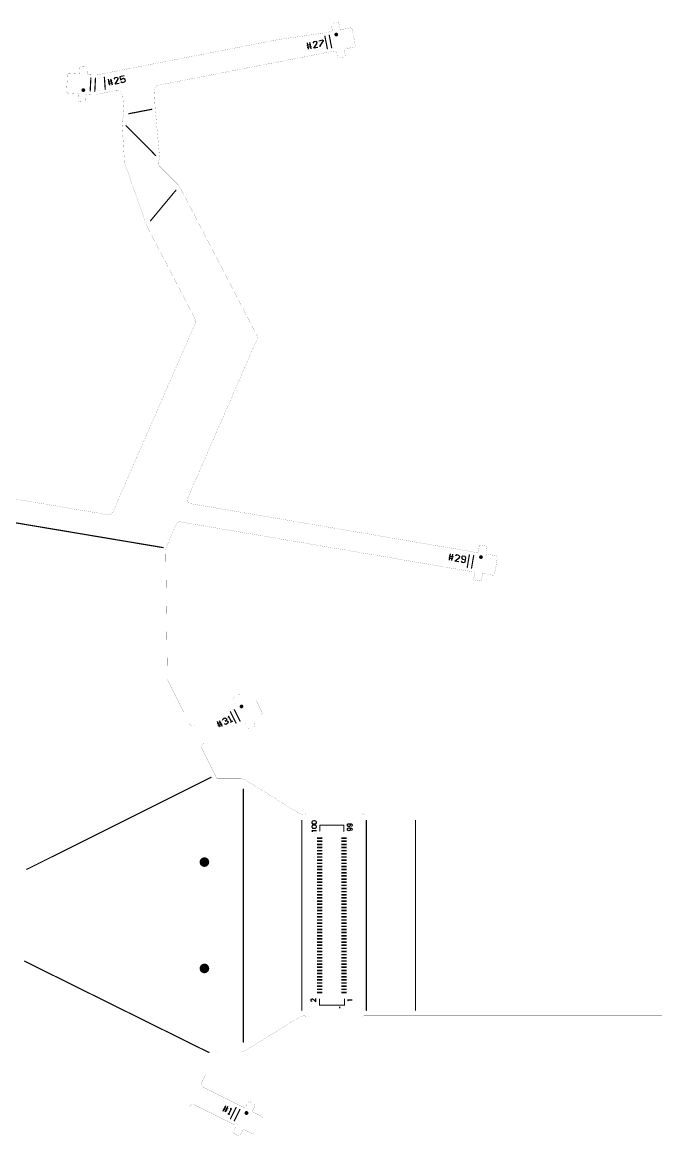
# Model space of a CAD drawing. Extents: x 325 to 617, y 85 to 372.
# Drawn here: x 390.8 to 471.2, y 230.5 to 372.1 of the extents above; entities that cross this region are included whole.
import ezdxf

# ---------------------------------------------------------------- set-up
doc = ezdxf.new("R2010")
doc.units = 0
for name, color, linetype in [('MECHANICAL1', 6, 'CONTINUOUS'), ('PADHOLELAYER', 156, 'CONTINUOUS'), ('TOPOVERLAY', 2, 'CONTINUOUS'), ('TOPPASTE', 8, 'CONTINUOUS')]:
    doc.layers.add(name, color=color, linetype=linetype)

msp = doc.modelspace()

# ---------------------------------------------------------------- linework, layer by layer
at = {"layer": 'MECHANICAL1', "const_width": 0.0127}
for points in [[(430.14, 371.15, -0.414214), (429.98, 370.92)], [(430.02, 371.74, -0.414214), (430.18, 371.97)], [(430.77, 372.09, -0.414214), (431, 371.93)], [(432.43, 371.39, -0.414214), (432.67, 371.23)], [(430.45, 368.46, -0.414214), (430.69, 368.3)], [(433.07, 369.17, -0.414214), (432.91, 368.94)], [(431.04, 367.56, -0.414214), (430.8, 367.71)], [(431.78, 367.91, -0.414214), (431.63, 367.67)], [(396.55, 365.41, -0.414214), (396.76, 365.6)], [(398.11, 366.31, -0.414214), (398.32, 366.5)], [(398.92, 366.47, -0.414214), (399.11, 366.25)], [(399.26, 365.44, -0.414214), (399.07, 365.65)], [(407.53, 363.34, -0.377635), (408.14, 364.13)], [(396.61, 363.1, -0.414214), (396.42, 363.31)], [(398.89, 362.76, -0.414214), (399.11, 362.95)], [(402.67, 363.43, -0.451763), (403.56, 362.74)], [(398.05, 362.01, -0.414214), (397.86, 362.22)], [(398.86, 362.16, -0.414214), (398.65, 361.97)], [(403.8, 354.23, -0.068302), (403.78, 354.37)], [(408.19, 353.87, -0.383566), (408.15, 354.54)], [(412.77, 334.38, -0.226343), (412.79, 333.95)], [(420.6, 332.32, -0.226343), (420.61, 331.89)], [(412.17, 310.99, -0.487173), (411.8, 311.68)], [(402.27, 309.85, -0.344834), (401.73, 309.56)], [(410.35, 308.38, -0.344834), (410.9, 308.67)], [(448.7, 304.96, -0.414214), (448.47, 304.79)], [(448.8, 305.55, -0.414214), (449.03, 305.71)], [(449.62, 305.61, -0.414214), (449.79, 305.38)], [(450.93, 304.37, -0.414214), (451.1, 304.14)], [(448.05, 302.33, -0.414214), (448.21, 302.1)], [(450.74, 302.07, -0.414214), (450.51, 301.91)], [(448.27, 301.28, -0.414214), (448.11, 301.51)], [(449.1, 301.34, -0.414214), (448.87, 301.18)], [(409.28, 288.53, -0.113065), (409.22, 288.75)], [(417.61, 286.16, -0.414214), (417.7, 286.43)], [(418.23, 286.7, -0.414214), (418.5, 286.61)], [(420.02, 286.47, -0.414214), (420.29, 286.38)], [(417.87, 285.62, -0.414214), (417.78, 285.35)], [(421.23, 284.51, -0.414214), (421.14, 284.24)], [(412.7, 282.81, -0.414214), (412.02, 283.03)], [(418.9, 283.12, -0.414214), (419.17, 283.03)], [(419.71, 282.4, -0.414214), (419.44, 282.49)], [(420.33, 282.94, -0.414214), (420.24, 282.67)], [(413.59, 279.9, -0.414214), (413.81, 280.57)], [(415.62, 276.09, -0.284079), (415.44, 276.2)], [(426.81, 271.73, -0.414214), (426.57, 271.49)], [(434.2, 271.49, -0.414214), (433.96, 271.73)], [(426.57, 245.97, -0.414214), (426.81, 245.73)], [(433.96, 245.73, -0.414214), (434.2, 245.97)], [(415.44, 241.26, -0.284079), (415.62, 241.37)], [(413.81, 236.88, -0.414214), (413.59, 237.55)], [(419.44, 234.96, -0.414214), (419.71, 235.05)], [(412.02, 234.42, -0.414214), (412.7, 234.65)], [(419.17, 234.43, -0.414214), (418.9, 234.34)], [(420.24, 234.78, -0.414214), (420.33, 234.52)], [(421.14, 233.22, -0.414214), (421.23, 232.95)], [(417.7, 231.03, -0.414214), (417.61, 231.3)], [(417.78, 232.1, -0.414214), (417.87, 231.83)], [(418.5, 230.85, -0.414214), (418.23, 230.76)], [(420.29, 231.07, -0.414214), (420.02, 230.98)]]:
    msp.add_lwpolyline(points, format="xyb", dxfattribs=at)
for points in [[(430.02, 371.74), (430.14, 371.15)], [(430.18, 371.97), (430.77, 372.09)], [(431, 371.93), (431.16, 371.14)], [(431.16, 371.14), (432.43, 371.39)], [(432.67, 371.23), (433.07, 369.17)], [(401.29, 365.62), (423.18, 369.88)], [(423.18, 369.88), (429.02, 370.73)], [(429.02, 370.73), (429.25, 370.77)], [(429.25, 370.77), (429.98, 370.92)], [(408.14, 364.13), (430.45, 368.46)], [(430.69, 368.3), (430.8, 367.71)], [(431.63, 368.69), (432.91, 368.94)], [(431.63, 368.69), (431.78, 367.91)], [(431.04, 367.56), (431.63, 367.67)], [(396.42, 363.31), (396.55, 365.41)], [(396.76, 365.6), (398.06, 365.52)], [(398.06, 365.52), (398.11, 366.31)], [(398.32, 366.5), (398.92, 366.47)], [(399.07, 365.65), (399.11, 366.25)], [(399.26, 365.44), (399.99, 365.4)], [(399.99, 365.4), (400.23, 365.41)], [(400.23, 365.41), (401.07, 365.58)], [(401.07, 365.58), (401.29, 365.62)], [(396.61, 363.1), (397.91, 363.02)], [(397.86, 362.22), (397.91, 363.02)], [(398.86, 362.16), (398.89, 362.76)], [(399.11, 362.95), (399.84, 362.9)], [(399.84, 362.9), (400.08, 362.91)], [(400.08, 362.91), (401.23, 363.15)], [(401.23, 363.15), (401.45, 363.19)], [(401.45, 363.19), (402.67, 363.43)], [(403.56, 362.74), (403.71, 360.58)], [(407.53, 363.34), (407.66, 361.35)], [(398.05, 362.01), (398.65, 361.97)], [(407.66, 361.35), (407.69, 360.93)], [(403.49, 359.65), (403.64, 360.15)], [(403.64, 360.15), (403.71, 360.58)], [(407.69, 360.93), (408.24, 354.88)], [(403.46, 359.26), (403.49, 359.65)], [(403.46, 359.26), (403.78, 354.37)], [(403.8, 354.23), (406.53, 346.46)], [(408.15, 354.54), (408.24, 354.88)], [(408.19, 353.87), (410.63, 351.42)], [(410.63, 351.42), (410.83, 351.13)], [(410.83, 351.13), (420.6, 332.32)], [(406.53, 346.46), (406.68, 346.11)], [(406.68, 346.11), (412.77, 334.38)], [(402.27, 309.85), (412.79, 333.95)], [(411.8, 311.68), (420.61, 331.89)], [(387.39, 312.01), (401.73, 309.56)], [(412.17, 310.99), (448.47, 304.79)], [(409.07, 305.44), (410.35, 308.38)], [(410.9, 308.67), (448.05, 302.33)], [(409.01, 305.11), (409.07, 305.44)], [(409.01, 305.11), (409.22, 288.75)], [(448.7, 304.96), (448.8, 305.55)], [(449.03, 305.71), (449.62, 305.61)], [(449.65, 304.59), (449.79, 305.38)], [(449.65, 304.59), (450.93, 304.37)], [(450.74, 302.07), (451.1, 304.14)], [(448.11, 301.51), (448.21, 302.1)], [(449.1, 301.34), (449.23, 302.13)], [(449.23, 302.13), (450.51, 301.91)], [(448.27, 301.28), (448.87, 301.18)], [(409.28, 288.53), (412.02, 283.03)], [(417.61, 286.16), (417.87, 285.62)], [(417.7, 286.43), (418.23, 286.7)], [(418.5, 286.61), (418.86, 285.89)], [(418.86, 285.89), (420.02, 286.47)], [(420.29, 286.38), (421.23, 284.51)], [(412.7, 282.81), (417.78, 285.35)], [(419.98, 283.66), (421.14, 284.24)], [(419.98, 283.66), (420.33, 282.94)], [(413.81, 280.57), (418.9, 283.12)], [(419.17, 283.03), (419.44, 282.49)], [(419.71, 282.4), (420.24, 282.67)], [(413.59, 279.9), (415.44, 276.2)], [(426.81, 271.73), (426.81, 278.49)], [(426.81, 278.49), (433.96, 278.49)], [(433.96, 271.73), (433.96, 278.49)], [(415.62, 276.09), (417.75, 276.09)], [(417.75, 276.09), (418.58, 276.09)], [(418.58, 276.09), (419.08, 275.93)], [(419.08, 275.93), (426.03, 271.62)], [(426.03, 271.62), (426.53, 271.49)], [(426.53, 271.49), (426.57, 271.49)], [(434.2, 271.49), (498.41, 271.49)], [(419.08, 241.53), (426.03, 245.83)], [(426.03, 245.83), (426.53, 245.97)], [(426.53, 245.97), (426.57, 245.97)], [(426.81, 238.99), (426.81, 245.73)], [(433.96, 238.99), (433.96, 245.73)], [(434.2, 245.97), (498.41, 245.97)], [(413.59, 237.55), (415.44, 241.26)], [(415.62, 241.37), (417.75, 241.37)], [(417.75, 241.37), (418.58, 241.37)], [(418.58, 241.37), (419.08, 241.53)], [(426.81, 238.99), (433.96, 238.99)], [(413.81, 236.88), (418.9, 234.34)], [(409.28, 228.93), (412.02, 234.42)], [(412.7, 234.65), (417.78, 232.1)], [(419.17, 234.43), (419.44, 234.96)], [(419.71, 235.05), (420.24, 234.78)], [(419.98, 233.8), (420.33, 234.52)], [(419.98, 233.8), (421.14, 233.22)], [(420.29, 231.07), (421.23, 232.95)], [(417.61, 231.3), (417.87, 231.83)], [(417.7, 231.03), (418.23, 230.76)], [(418.5, 230.85), (418.86, 231.56)], [(418.86, 231.56), (420.02, 230.98)]]:
    msp.add_lwpolyline(points, dxfattribs=at)
at = {"layer": 'MECHANICAL1'}
for points, const_width in [([(430.02, 371.74, 1), (430.02, 371.74, 1)], 0.00635), ([(430.02, 371.74, 1), (430.02, 371.74, 1)], 0.00635), ([(430.13, 371.15, 1), (430.14, 371.15, 1)], 0.00635), ([(430.13, 371.15, 1), (430.14, 371.15, 1)], 0.00635), ([(430.18, 371.97, 1), (430.18, 371.97, 1)], 0.00635), ([(430.18, 371.97, 1), (430.18, 371.97, 1)], 0.00635), ([(430.77, 372.09, 1), (430.77, 372.09, 1)], 0.00635), ([(430.77, 372.09, 1), (430.77, 372.09, 1)], 0.00635), ([(431, 371.93, 1), (431.01, 371.93, 1)], 0.00635), ([(431, 371.93, 1), (431.01, 371.93, 1)], 0.00635), ([(431.15, 371.14, 1), (431.16, 371.14, 1)], 0.00635), ([(431.15, 371.14, 1), (431.16, 371.14, 1)], 0.00635), ([(432.43, 371.39, 1), (432.43, 371.39, 1)], 0.00635), ([(432.43, 371.39, 1), (432.43, 371.39, 1)], 0.00635), ([(432.66, 371.23, 1), (432.67, 371.23, 1)], 0.00635), ([(432.66, 371.23, 1), (432.67, 371.23, 1)], 0.00635), ([(423.18, 369.88, 1), (423.18, 369.88, 1)], 0.00635), ([(423.18, 369.88, 1), (423.18, 369.88, 1)], 0.00635), ([(429.01, 370.73, 1), (429.02, 370.73, 1)], 0.00635), ([(429.01, 370.73, 1), (429.02, 370.73, 1)], 0.00635), ([(429.25, 370.77, 1), (429.26, 370.77, 1)], 0.00635), ([(429.25, 370.77, 1), (429.26, 370.77, 1)], 0.00635), ([(429.97, 370.92, 1), (429.98, 370.92, 1)], 0.00635), ([(429.97, 370.92, 1), (429.98, 370.92, 1)], 0.00635), ([(430.45, 368.46, 1), (430.46, 368.46, 1)], 0.00635), ([(430.45, 368.46, 1), (430.46, 368.46, 1)], 0.00635), ([(430.69, 368.3, 1), (430.69, 368.3, 1)], 0.00635), ([(430.69, 368.3, 1), (430.69, 368.3, 1)], 0.00635), ([(431.63, 368.69, 1), (431.64, 368.69, 1)], 0.00635), ([(431.63, 368.69, 1), (431.64, 368.69, 1)], 0.00635), ([(432.91, 368.94, 1), (432.91, 368.94, 1)], 0.00635), ([(432.91, 368.94, 1), (432.91, 368.94, 1)], 0.00635), ([(433.06, 369.17, 1), (433.07, 369.17, 1)], 0.00635), ([(433.06, 369.17, 1), (433.07, 369.17, 1)], 0.00635), ([(430.8, 367.71, 1), (430.81, 367.71, 1)], 0.00635), ([(430.8, 367.71, 1), (430.81, 367.71, 1)], 0.00635), ([(431.03, 367.56, 1), (431.04, 367.56, 1)], 0.00635), ([(431.03, 367.56, 1), (431.04, 367.56, 1)], 0.00635), ([(431.62, 367.67, 1), (431.63, 367.67, 1)], 0.00635), ([(431.62, 367.67, 1), (431.63, 367.67, 1)], 0.00635), ([(431.78, 367.91, 1), (431.79, 367.91, 1)], 0.00635), ([(431.78, 367.91, 1), (431.79, 367.91, 1)], 0.00635), ([(396.55, 365.41, 1), (396.55, 365.41, 1)], 0.00635), ([(396.55, 365.41, 1), (396.55, 365.41, 1)], 0.00635), ([(396.76, 365.6, 1), (396.77, 365.6, 1)], 0.00635), ([(396.76, 365.6, 1), (396.77, 365.6, 1)], 0.00635), ([(398.06, 365.52, 1), (398.06, 365.52, 1)], 0.00635), ([(398.06, 365.52, 1), (398.06, 365.52, 1)], 0.00635), ([(398.11, 366.31, 1), (398.11, 366.31, 1)], 0.00635), ([(398.11, 366.31, 1), (398.11, 366.31, 1)], 0.00635), ([(398.32, 366.5, 1), (398.32, 366.5, 1)], 0.00635), ([(398.32, 366.5, 1), (398.32, 366.5, 1)], 0.00635), ([(398.92, 366.47, 1), (398.92, 366.47, 1)], 0.00635), ([(398.92, 366.47, 1), (398.92, 366.47, 1)], 0.00635), ([(399.07, 365.65, 1), (399.07, 365.65, 1)], 0.00635), ([(399.07, 365.65, 1), (399.07, 365.65, 1)], 0.00635), ([(399.1, 366.25, 1), (399.11, 366.25, 1)], 0.00635), ([(399.1, 366.25, 1), (399.11, 366.25, 1)], 0.00635), ([(399.25, 365.44, 1), (399.26, 365.44, 1)], 0.00635), ([(399.25, 365.44, 1), (399.26, 365.44, 1)], 0.00635), ([(399.99, 365.4, 1), (400, 365.4, 1)], 0.00635), ([(399.99, 365.4, 1), (400, 365.4, 1)], 0.00635), ([(400.23, 365.41, 1), (400.24, 365.41, 1)], 0.00635), ([(400.23, 365.41, 1), (400.24, 365.41, 1)], 0.00635), ([(401.07, 365.58, 1), (401.08, 365.58, 1)], 0.00635), ([(401.07, 365.58, 1), (401.08, 365.58, 1)], 0.00635), ([(401.28, 365.62, 1), (401.29, 365.62, 1)], 0.00635), ([(401.28, 365.62, 1), (401.29, 365.62, 1)], 0.00635), ([(408.14, 364.13, 1), (408.14, 364.13, 1)], 0.00635), ([(408.14, 364.13, 1), (408.14, 364.13, 1)], 0.00635), ([(396.42, 363.31, 1), (396.43, 363.31, 1)], 0.00635), ([(396.42, 363.31, 1), (396.43, 363.31, 1)], 0.00635), ([(396.61, 363.1, 1), (396.61, 363.1, 1)], 0.00635), ([(396.61, 363.1, 1), (396.61, 363.1, 1)], 0.00635), ([(397.9, 363.02, 1), (397.91, 363.02, 1)], 0.00635), ([(397.9, 363.02, 1), (397.91, 363.02, 1)], 0.00635), ([(398.89, 362.76, 1), (398.9, 362.76, 1)], 0.00635), ([(398.89, 362.76, 1), (398.9, 362.76, 1)], 0.00635), ([(399.1, 362.95, 1), (399.11, 362.95, 1)], 0.00635), ([(399.1, 362.95, 1), (399.11, 362.95, 1)], 0.00635), ([(399.84, 362.9, 1), (399.85, 362.9, 1)], 0.00635), ([(399.84, 362.9, 1), (399.85, 362.9, 1)], 0.00635), ([(400.08, 362.91, 1), (400.09, 362.91, 1)], 0.00635), ([(400.08, 362.91, 1), (400.09, 362.91, 1)], 0.00635), ([(401.23, 363.15, 1), (401.24, 363.15, 1)], 0.00635), ([(401.23, 363.15, 1), (401.24, 363.15, 1)], 0.00635), ([(401.44, 363.19, 1), (401.45, 363.19, 1)], 0.00635), ([(401.44, 363.19, 1), (401.45, 363.19, 1)], 0.00635), ([(402.67, 363.43, 1), (402.68, 363.43, 1)], 0.00635), ([(402.67, 363.43, 1), (402.68, 363.43, 1)], 0.00635), ([(403.56, 362.74, 1), (403.57, 362.74, 1)], 0.00635), ([(403.56, 362.74, 1), (403.57, 362.74, 1)], 0.00635), ([(407.53, 363.34, 1), (407.54, 363.34, 1)], 0.00635), ([(407.53, 363.34, 1), (407.54, 363.34, 1)], 0.00635), ([(397.86, 362.22, 1), (397.86, 362.22, 1)], 0.00635), ([(397.86, 362.22, 1), (397.86, 362.22, 1)], 0.00635), ([(398.04, 362.01, 1), (398.05, 362.01, 1)], 0.00635), ([(398.04, 362.01, 1), (398.05, 362.01, 1)], 0.00635), ([(398.64, 361.97, 1), (398.65, 361.97, 1)], 0.00635), ([(398.64, 361.97, 1), (398.65, 361.97, 1)], 0.00635), ([(398.85, 362.16, 1), (398.86, 362.16, 1)], 0.00635), ([(398.85, 362.16, 1), (398.86, 362.16, 1)], 0.00635), ([(407.66, 361.35, 1), (407.67, 361.35, 1)], 0.00635), ([(407.66, 361.35, 1), (407.67, 361.35, 1)], 0.00635), ([(403.64, 360.15, 1), (403.65, 360.15, 1)], 0.00635), ([(403.64, 360.15, 1), (403.65, 360.15, 1)], 0.00635), ([(403.7, 360.58, 1), (403.71, 360.58, 1)], 0.00635), ([(403.7, 360.58, 1), (403.71, 360.58, 1)], 0.00635), ([(407.69, 360.93, 1), (407.7, 360.93, 1)], 0.00635), ([(407.69, 360.93, 1), (407.7, 360.93, 1)], 0.00635), ([(403.46, 359.26, 1), (403.46, 359.26, 1)], 0.00635), ([(403.46, 359.26, 1), (403.46, 359.26, 1)], 0.00635), ([(403.49, 359.65, 1), (403.49, 359.65, 1)], 0.00635), ([(403.49, 359.65, 1), (403.49, 359.65, 1)], 0.00635), ([(403.77, 354.37, 1), (403.78, 354.37, 1)], 0.00635), ([(403.77, 354.37, 1), (403.78, 354.37, 1)], 0.00635), ([(403.8, 354.23, 1), (403.81, 354.23, 1)], 0.00635), ([(403.8, 354.23, 1), (403.81, 354.23, 1)], 0.00635), ([(408.15, 354.54, 1), (408.16, 354.54, 1)], 0.00635), ([(408.15, 354.54, 1), (408.16, 354.54, 1)], 0.00635), ([(408.23, 354.88, 1), (408.24, 354.88, 1)], 0.00635), ([(408.23, 354.88, 1), (408.24, 354.88, 1)], 0.00635), ([(408.19, 353.87, 1), (408.19, 353.87, 1)], 0.00635), ([(408.19, 353.87, 1), (408.19, 353.87, 1)], 0.00635), ([(410.63, 351.42, 1), (410.63, 351.42, 1)], 0.00635), ([(410.63, 351.42, 1), (410.63, 351.42, 1)], 0.00635), ([(410.83, 351.13, 1), (410.84, 351.13, 1)], 0.00635), ([(410.83, 351.13, 1), (410.84, 351.13, 1)], 0.00635), ([(406.53, 346.46, 1), (406.53, 346.46, 1)], 0.00635), ([(406.53, 346.46, 1), (406.53, 346.46, 1)], 0.00635), ([(406.68, 346.11, 1), (406.68, 346.11, 1)], 0.00635), ([(406.68, 346.11, 1), (406.68, 346.11, 1)], 0.00635), ([(412.77, 334.38, 1), (412.77, 334.38, 1)], 0.00635), ([(412.77, 334.38, 1), (412.77, 334.38, 1)], 0.00635), ([(412.78, 333.95, 1), (412.79, 333.95, 1)], 0.00635), ([(412.78, 333.95, 1), (412.79, 333.95, 1)], 0.00635), ([(420.6, 332.32, 1), (420.6, 332.32, 1)], 0.00635), ([(420.6, 332.32, 1), (420.6, 332.32, 1)], 0.00635), ([(420.61, 331.89, 1), (420.62, 331.89, 1)], 0.00635), ([(420.61, 331.89, 1), (420.62, 331.89, 1)], 0.00635), ([(411.79, 311.68, 1), (411.8, 311.68, 1)], 0.00635), ([(411.79, 311.68, 1), (411.8, 311.68, 1)], 0.00635), ([(412.17, 310.99, 1), (412.17, 310.99, 1)], 0.00635), ([(412.17, 310.99, 1), (412.17, 310.99, 1)], 0.00635), ([(401.73, 309.56, 1), (401.73, 309.56, 1)], 0.00635), ([(401.73, 309.56, 1), (401.73, 309.56, 1)], 0.00635), ([(402.27, 309.85, 1), (402.27, 309.85, 1)], 0.00635), ([(402.27, 309.85, 1), (402.27, 309.85, 1)], 0.00635), ([(410.35, 308.38, 1), (410.36, 308.38, 1)], 0.00635), ([(410.35, 308.38, 1), (410.36, 308.38, 1)], 0.00635), ([(410.89, 308.67, 1), (410.9, 308.67, 1)], 0.00635), ([(410.89, 308.67, 1), (410.9, 308.67, 1)], 0.00635), ([(409, 305.11, 1), (409.01, 305.11, 1)], 0.00635), ([(409, 305.11, 1), (409.01, 305.11, 1)], 0.00635), ([(409.07, 305.44, 1), (409.08, 305.44, 1)], 0.00635), ([(409.07, 305.44, 1), (409.08, 305.44, 1)], 0.00635), ([(448.47, 304.79, 1), (448.47, 304.79, 1)], 0.00635), ([(448.47, 304.79, 1), (448.47, 304.79, 1)], 0.00635), ([(448.7, 304.96, 1), (448.7, 304.96, 1)], 0.00635), ([(448.7, 304.96, 1), (448.7, 304.96, 1)], 0.00635), ([(448.8, 305.55, 1), (448.8, 305.55, 1)], 0.00635), ([(448.8, 305.55, 1), (448.8, 305.55, 1)], 0.00635), ([(449.03, 305.71, 1), (449.03, 305.71, 1)], 0.00635), ([(449.03, 305.71, 1), (449.03, 305.71, 1)], 0.00635), ([(449.62, 305.61, 1), (449.63, 305.61, 1)], 0.00635), ([(449.62, 305.61, 1), (449.63, 305.61, 1)], 0.00635), ([(449.65, 304.59, 1), (449.66, 304.59, 1)], 0.00635), ([(449.65, 304.59, 1), (449.66, 304.59, 1)], 0.00635), ([(449.78, 305.38, 1), (449.79, 305.38, 1)], 0.00635), ([(449.78, 305.38, 1), (449.79, 305.38, 1)], 0.00635), ([(450.93, 304.37, 1), (450.94, 304.37, 1)], 0.00635), ([(450.93, 304.37, 1), (450.94, 304.37, 1)], 0.00635), ([(451.09, 304.14, 1), (451.1, 304.14, 1)], 0.00635), ([(451.09, 304.14, 1), (451.1, 304.14, 1)], 0.00635), ([(448.05, 302.33, 1), (448.05, 302.33, 1)], 0.00635), ([(448.05, 302.33, 1), (448.05, 302.33, 1)], 0.00635), ([(448.21, 302.1, 1), (448.22, 302.1, 1)], 0.00635), ([(448.21, 302.1, 1), (448.22, 302.1, 1)], 0.00635), ([(449.23, 302.13, 1), (449.23, 302.13, 1)], 0.00635), ([(449.23, 302.13, 1), (449.23, 302.13, 1)], 0.00635), ([(450.51, 301.91, 1), (450.52, 301.91, 1)], 0.00635), ([(450.51, 301.91, 1), (450.52, 301.91, 1)], 0.00635), ([(450.74, 302.07, 1), (450.75, 302.07, 1)], 0.00635), ([(450.74, 302.07, 1), (450.75, 302.07, 1)], 0.00635), ([(448.11, 301.51, 1), (448.11, 301.51, 1)], 0.00635), ([(448.11, 301.51, 1), (448.11, 301.51, 1)], 0.00635), ([(448.27, 301.28, 1), (448.28, 301.28, 1)], 0.00635), ([(448.27, 301.28, 1), (448.28, 301.28, 1)], 0.00635), ([(448.86, 301.18, 1), (448.87, 301.18, 1)], 0.00635), ([(448.86, 301.18, 1), (448.87, 301.18, 1)], 0.00635), ([(449.09, 301.34, 1), (449.1, 301.34, 1)], 0.00635), ([(449.09, 301.34, 1), (449.1, 301.34, 1)], 0.00635), ([(409.22, 288.75, 1), (409.23, 288.75, 1)], 0.00635), ([(409.22, 288.75, 1), (409.23, 288.75, 1)], 0.00635), ([(409.27, 288.53, 1), (409.28, 288.53, 1)], 0.00635), ([(409.27, 288.53, 1), (409.28, 288.53, 1)], 0.00635), ([(417.6, 286.16, 1), (417.61, 286.16, 1)], 0.00635), ([(417.6, 286.16, 1), (417.61, 286.16, 1)], 0.00635), ([(417.69, 286.43, 1), (417.7, 286.43, 1)], 0.00635), ([(417.69, 286.43, 1), (417.7, 286.43, 1)], 0.00635), ([(418.23, 286.7, 1), (418.24, 286.7, 1)], 0.00635), ([(418.23, 286.7, 1), (418.24, 286.7, 1)], 0.00635), ([(418.5, 286.61, 1), (418.5, 286.61, 1)], 0.00635), ([(418.5, 286.61, 1), (418.5, 286.61, 1)], 0.00635), ([(420.02, 286.47, 1), (420.02, 286.47, 1)], 0.00635), ([(420.02, 286.47, 1), (420.02, 286.47, 1)], 0.00635), ([(420.29, 286.38, 1), (420.29, 286.38, 1)], 0.00635), ([(420.29, 286.38, 1), (420.29, 286.38, 1)], 0.00635), ([(417.78, 285.35, 1), (417.79, 285.35, 1)], 0.00635), ([(417.78, 285.35, 1), (417.79, 285.35, 1)], 0.00635), ([(417.87, 285.62, 1), (417.88, 285.62, 1)], 0.00635), ([(417.87, 285.62, 1), (417.88, 285.62, 1)], 0.00635), ([(418.86, 285.89, 1), (418.86, 285.89, 1)], 0.00635), ([(418.86, 285.89, 1), (418.86, 285.89, 1)], 0.00635), ([(419.97, 283.66, 1), (419.98, 283.66, 1)], 0.00635), ([(419.97, 283.66, 1), (419.98, 283.66, 1)], 0.00635), ([(421.14, 284.24, 1), (421.14, 284.24, 1)], 0.00635), ([(421.14, 284.24, 1), (421.14, 284.24, 1)], 0.00635), ([(421.23, 284.51, 1), (421.23, 284.51, 1)], 0.00635), ([(421.23, 284.51, 1), (421.23, 284.51, 1)], 0.00635), ([(412.02, 283.03, 1), (412.03, 283.03, 1)], 0.00635), ([(412.02, 283.03, 1), (412.03, 283.03, 1)], 0.00635), ([(412.69, 282.81, 1), (412.7, 282.81, 1)], 0.00635), ([(412.69, 282.81, 1), (412.7, 282.81, 1)], 0.00635), ([(418.9, 283.12, 1), (418.91, 283.12, 1)], 0.00635), ([(418.9, 283.12, 1), (418.91, 283.12, 1)], 0.00635), ([(419.17, 283.03, 1), (419.17, 283.03, 1)], 0.00635), ([(419.17, 283.03, 1), (419.17, 283.03, 1)], 0.00635), ([(419.44, 282.49, 1), (419.44, 282.49, 1)], 0.00635), ([(419.44, 282.49, 1), (419.44, 282.49, 1)], 0.00635), ([(419.7, 282.4, 1), (419.71, 282.4, 1)], 0.00635), ([(419.7, 282.4, 1), (419.71, 282.4, 1)], 0.00635), ([(420.24, 282.67, 1), (420.25, 282.67, 1)], 0.00635), ([(420.24, 282.67, 1), (420.25, 282.67, 1)], 0.00635), ([(420.33, 282.94, 1), (420.34, 282.94, 1)], 0.00635), ([(420.33, 282.94, 1), (420.34, 282.94, 1)], 0.00635), ([(413.81, 280.57, 1), (413.82, 280.57, 1)], 0.00635), ([(413.81, 280.57, 1), (413.82, 280.57, 1)], 0.00635), ([(413.59, 279.9, 1), (413.59, 279.9, 1)], 0.00635), ([(413.59, 279.9, 1), (413.59, 279.9, 1)], 0.00635), ([(426.8, 278.49, 1), (426.81, 278.49, 1)], 0.00635), ([(426.8, 278.49, 1), (426.81, 278.49, 1)], 0.00635), ([(433.95, 278.49, 1), (433.96, 278.49, 1)], 0.00635), ([(433.95, 278.49, 1), (433.96, 278.49, 1)], 0.00635), ([(415.44, 276.2, 1), (415.44, 276.2, 1)], 0.00635), ([(415.44, 276.2, 1), (415.44, 276.2, 1)], 0.00635), ([(415.62, 276.09, 1), (415.62, 276.09, 1)], 0.00635), ([(415.62, 276.09, 1), (415.62, 276.09, 1)], 0.00635), ([(417.74, 276.09, 1), (417.75, 276.09, 1)], 0.00635), ([(417.74, 276.09, 1), (417.75, 276.09, 1)], 0.00635), ([(418.58, 276.09, 1), (418.59, 276.09, 1)], 0.00635), ([(418.58, 276.09, 1), (418.59, 276.09, 1)], 0.00635), ([(419.08, 275.93, 1), (419.09, 275.93, 1)], 0.00635), ([(419.08, 275.93, 1), (419.09, 275.93, 1)], 0.00635), ([(426.03, 271.62, 1), (426.03, 271.62, 1)], 0.00635), ([(426.03, 271.62, 1), (426.03, 271.62, 1)], 0.00635), ([(426.53, 271.49, 1), (426.53, 271.49, 1)], 0.00635), ([(426.53, 271.49, 1), (426.53, 271.49, 1)], 0.00635), ([(426.56, 271.49, 1), (426.57, 271.49, 1)], 0.00635), ([(426.56, 271.49, 1), (426.57, 271.49, 1)], 0.00635), ([(426.8, 271.73, 1), (426.81, 271.73, 1)], 0.00635), ([(426.8, 271.73, 1), (426.81, 271.73, 1)], 0.00635), ([(433.95, 271.73, 1), (433.96, 271.73, 1)], 0.00635), ([(433.95, 271.73, 1), (433.96, 271.73, 1)], 0.00635), ([(434.19, 271.49, 1), (434.2, 271.49, 1)], 0.00635), ([(434.19, 271.49, 1), (434.2, 271.49, 1)], 0.00635), ([(414.52, 265.48, 1), (413.32, 265.48, 1)], 0.0127), ([(413.31, 265.48, 1), (413.32, 265.48, 1)], 0.00635), ([(414.51, 265.48, 1), (414.52, 265.48, 1)], 0.00635), ([(414.52, 251.98, 1), (413.32, 251.98, 1)], 0.0127), ([(413.31, 251.98, 1), (413.32, 251.98, 1)], 0.00635), ([(414.51, 251.98, 1), (414.52, 251.98, 1)], 0.00635), ([(426.03, 245.83, 1), (426.03, 245.83, 1)], 0.00635), ([(426.03, 245.83, 1), (426.03, 245.83, 1)], 0.00635), ([(426.53, 245.97, 1), (426.53, 245.97, 1)], 0.00635), ([(426.53, 245.97, 1), (426.53, 245.97, 1)], 0.00635), ([(426.56, 245.97, 1), (426.57, 245.97, 1)], 0.00635), ([(426.56, 245.97, 1), (426.57, 245.97, 1)], 0.00635), ([(426.8, 245.73, 1), (426.81, 245.73, 1)], 0.00635), ([(426.8, 245.73, 1), (426.81, 245.73, 1)], 0.00635), ([(433.95, 245.73, 1), (433.96, 245.73, 1)], 0.00635), ([(433.95, 245.73, 1), (433.96, 245.73, 1)], 0.00635), ([(434.19, 245.97, 1), (434.2, 245.97, 1)], 0.00635), ([(434.19, 245.97, 1), (434.2, 245.97, 1)], 0.00635), ([(415.44, 241.26, 1), (415.44, 241.26, 1)], 0.00635), ([(415.44, 241.26, 1), (415.44, 241.26, 1)], 0.00635), ([(415.62, 241.37, 1), (415.62, 241.37, 1)], 0.00635), ([(415.62, 241.37, 1), (415.62, 241.37, 1)], 0.00635), ([(417.74, 241.37, 1), (417.75, 241.37, 1)], 0.00635), ([(417.74, 241.37, 1), (417.75, 241.37, 1)], 0.00635), ([(418.58, 241.37, 1), (418.59, 241.37, 1)], 0.00635), ([(418.58, 241.37, 1), (418.59, 241.37, 1)], 0.00635), ([(419.08, 241.53, 1), (419.09, 241.53, 1)], 0.00635), ([(419.08, 241.53, 1), (419.09, 241.53, 1)], 0.00635), ([(426.8, 238.99, 1), (426.81, 238.99, 1)], 0.00635), ([(426.8, 238.99, 1), (426.81, 238.99, 1)], 0.00635), ([(433.95, 238.99, 1), (433.96, 238.99, 1)], 0.00635), ([(433.95, 238.99, 1), (433.96, 238.99, 1)], 0.00635), ([(413.59, 237.55, 1), (413.59, 237.55, 1)], 0.00635), ([(413.59, 237.55, 1), (413.59, 237.55, 1)], 0.00635), ([(413.81, 236.88, 1), (413.82, 236.88, 1)], 0.00635), ([(413.81, 236.88, 1), (413.82, 236.88, 1)], 0.00635), ([(412.02, 234.42, 1), (412.03, 234.42, 1)], 0.00635), ([(412.02, 234.42, 1), (412.03, 234.42, 1)], 0.00635), ([(412.69, 234.65, 1), (412.7, 234.65, 1)], 0.00635), ([(412.69, 234.65, 1), (412.7, 234.65, 1)], 0.00635), ([(418.9, 234.34, 1), (418.91, 234.34, 1)], 0.00635), ([(418.9, 234.34, 1), (418.91, 234.34, 1)], 0.00635), ([(419.17, 234.43, 1), (419.17, 234.43, 1)], 0.00635), ([(419.17, 234.43, 1), (419.17, 234.43, 1)], 0.00635), ([(419.44, 234.96, 1), (419.44, 234.96, 1)], 0.00635), ([(419.44, 234.96, 1), (419.44, 234.96, 1)], 0.00635), ([(419.7, 235.05, 1), (419.71, 235.05, 1)], 0.00635), ([(419.7, 235.05, 1), (419.71, 235.05, 1)], 0.00635), ([(419.97, 233.8, 1), (419.98, 233.8, 1)], 0.00635), ([(419.97, 233.8, 1), (419.98, 233.8, 1)], 0.00635), ([(420.24, 234.78, 1), (420.25, 234.78, 1)], 0.00635), ([(420.24, 234.78, 1), (420.25, 234.78, 1)], 0.00635), ([(420.33, 234.52, 1), (420.34, 234.52, 1)], 0.00635), ([(420.33, 234.52, 1), (420.34, 234.52, 1)], 0.00635), ([(421.14, 233.22, 1), (421.14, 233.22, 1)], 0.00635), ([(421.14, 233.22, 1), (421.14, 233.22, 1)], 0.00635), ([(421.23, 232.95, 1), (421.23, 232.95, 1)], 0.00635), ([(421.23, 232.95, 1), (421.23, 232.95, 1)], 0.00635), ([(417.6, 231.3, 1), (417.61, 231.3, 1)], 0.00635), ([(417.6, 231.3, 1), (417.61, 231.3, 1)], 0.00635), ([(417.69, 231.03, 1), (417.7, 231.03, 1)], 0.00635), ([(417.69, 231.03, 1), (417.7, 231.03, 1)], 0.00635), ([(417.78, 232.1, 1), (417.79, 232.1, 1)], 0.00635), ([(417.78, 232.1, 1), (417.79, 232.1, 1)], 0.00635), ([(417.87, 231.83, 1), (417.88, 231.83, 1)], 0.00635), ([(417.87, 231.83, 1), (417.88, 231.83, 1)], 0.00635), ([(418.5, 230.85, 1), (418.5, 230.85, 1)], 0.00635), ([(418.5, 230.85, 1), (418.5, 230.85, 1)], 0.00635), ([(418.86, 231.56, 1), (418.86, 231.56, 1)], 0.00635), ([(418.86, 231.56, 1), (418.86, 231.56, 1)], 0.00635), ([(420.02, 230.98, 1), (420.02, 230.98, 1)], 0.00635), ([(420.02, 230.98, 1), (420.02, 230.98, 1)], 0.00635), ([(420.29, 231.07, 1), (420.29, 231.07, 1)], 0.00635), ([(420.29, 231.07, 1), (420.29, 231.07, 1)], 0.00635), ([(418.23, 230.76, 1), (418.24, 230.76, 1)], 0.00635), ([(418.23, 230.76, 1), (418.24, 230.76, 1)], 0.00635)]:
    msp.add_lwpolyline(points, format="xyb", close=True, dxfattribs=dict(at, const_width=const_width))
at = {"layer": 'PADHOLELAYER', "const_width": 0.6}
for points in [[(413.62, 265.48, 1), (414.22, 265.48, 1)], [(413.62, 251.98, 1), (414.22, 251.98, 1)]]:
    msp.add_lwpolyline(points, format="xyb", close=True, dxfattribs=at)
at = {"layer": 'TOPOVERLAY'}
for p, q in [((427.79, 369.63), (427.68, 369.47)), ((428.05, 369.68), (427.79, 369.63)), ((428.2, 369.58), (428.05, 369.68)), ((428.44, 369.76), (428.96, 369.86)), ((428.99, 369.73), (428.57, 369.1)), ((428.96, 369.86), (428.99, 369.73)), ((426.92, 369.19), (427.31, 369.27)), ((426.97, 368.93), (427.5, 369.03)), ((427.15, 368.69), (427, 369.48)), ((427.26, 369.53), (427.42, 368.74)), ((427.31, 369.27), (427.44, 369.29)), ((427.81, 368.82), (428.23, 369.45)), ((428.33, 368.92), (427.81, 368.82)), ((428.23, 369.45), (428.2, 369.58)), ((428.57, 369.1), (428.59, 368.97)), ((401.69, 364.59), (402.08, 364.67)), ((401.74, 364.33), (402.26, 364.44)), ((401.93, 364.1), (401.76, 364.88)), ((402.02, 364.93), (402.19, 364.15)), ((402.08, 364.67), (402.21, 364.7)), ((402.54, 365.04), (402.44, 364.89)), ((402.8, 365.1), (402.54, 365.04)), ((402.58, 364.23), (402.99, 364.87)), ((403.1, 364.34), (402.58, 364.23)), ((402.96, 365), (402.8, 365.1)), ((402.99, 364.87), (402.96, 365)), ((403.72, 365.29), (403.2, 365.18)), ((403.2, 365.18), (403.28, 364.79)), ((403.28, 364.79), (403.51, 364.98)), ((403.49, 364.43), (403.33, 364.53)), ((403.75, 364.48), (403.49, 364.43)), ((403.51, 364.98), (403.64, 365)), ((403.64, 365), (403.8, 364.9)), ((403.86, 364.64), (403.75, 364.48)), ((403.8, 364.9), (403.86, 364.64)), ((445.03, 303.82), (445.17, 304.61)), ((445.43, 304.56), (445.29, 303.77)), ((445.96, 304.47), (445.8, 304.36)), ((446.22, 304.42), (445.96, 304.47)), ((444.94, 304.1), (445.47, 304.01)), ((444.99, 304.37), (445.38, 304.3)), ((445.38, 304.3), (445.52, 304.27)), ((445.69, 303.7), (446.3, 304.14)), ((446.21, 303.61), (445.69, 303.7)), ((446.33, 304.27), (446.22, 304.42)), ((446.3, 304.14), (446.33, 304.27)), ((446.5, 303.7), (446.6, 303.54)), ((446.59, 304.22), (446.57, 304.09)), ((446.57, 304.09), (446.67, 303.94)), ((446.74, 304.33), (446.59, 304.22)), ((446.6, 303.54), (446.87, 303.5)), ((446.67, 303.94), (447.07, 303.87)), ((447.01, 304.28), (446.74, 304.33)), ((446.87, 303.5), (447.02, 303.6)), ((447.11, 304.13), (447.01, 304.28)), ((447.02, 303.6), (447.11, 304.13)), ((415.92, 282.6), (415.56, 283.32)), ((415.8, 283.44), (416.16, 282.72)), ((415.92, 283.2), (416.04, 283.26)), ((416.22, 283.5), (416.28, 283.67)), ((416.28, 283.67), (416.51, 283.79)), ((416.51, 283.79), (416.69, 283.73)), ((416.69, 283.44), (416.57, 283.38)), ((416.57, 283.38), (416.69, 283.44)), ((416.69, 283.73), (416.75, 283.61)), ((416.75, 283.61), (416.69, 283.44)), ((416.69, 283.44), (416.87, 283.38)), ((416.87, 283.38), (416.93, 283.26)), ((416.93, 283.26), (416.87, 283.08)), ((416.99, 284.03), (416.93, 283.85)), ((417.35, 283.32), (416.99, 284.03)), ((417.23, 283.26), (417.47, 283.38)), ((417.47, 283.38), (417.35, 283.32)), ((415.56, 283.02), (415.92, 283.2)), ((415.68, 282.78), (416.16, 283.02)), ((416.63, 282.96), (416.45, 283.02)), ((416.87, 283.08), (416.63, 282.96)), ((427.58, 270.63), (427.55, 270.55)), ((427.55, 270.55), (427.55, 270.49)), ((427.55, 270.49), (427.58, 270.4)), ((427.66, 270.69), (427.58, 270.63)), ((427.81, 270.72), (427.66, 270.69)), ((427.89, 270.72), (427.81, 270.72)), ((428.04, 270.69), (427.89, 270.72)), ((428.12, 270.63), (428.04, 270.69)), ((428.15, 270.55), (428.12, 270.63)), ((428.12, 270.4), (428.15, 270.49)), ((428.15, 270.49), (428.15, 270.55)), ((427.58, 270.1), (427.55, 270.01)), ((427.55, 270.01), (427.55, 269.96)), ((427.55, 269.96), (427.58, 269.87)), ((427.64, 269.4), (427.55, 269.49)), ((427.55, 269.49), (428.15, 269.49)), ((427.58, 270.4), (427.66, 270.35)), ((427.66, 270.16), (427.58, 270.1)), ((427.58, 269.87), (427.66, 269.81)), ((427.66, 269.34), (427.64, 269.4)), ((427.66, 270.35), (427.81, 270.32)), ((427.81, 270.18), (427.66, 270.16)), ((427.66, 269.81), (427.81, 269.78)), ((427.81, 270.32), (427.89, 270.32)), ((427.89, 270.18), (427.81, 270.18)), ((427.81, 269.78), (427.89, 269.78)), ((427.89, 270.32), (428.04, 270.35)), ((428.04, 270.16), (427.89, 270.18)), ((427.89, 269.78), (428.04, 269.81)), ((428.04, 270.35), (428.12, 270.4)), ((428.12, 270.1), (428.04, 270.16)), ((428.04, 269.81), (428.12, 269.87)), ((428.15, 270.01), (428.12, 270.1)), ((428.12, 269.87), (428.15, 269.96)), ((428.15, 269.96), (428.15, 270.01)), ((432.07, 270.19), (432.1, 270.28)), ((432.07, 270.16), (432.07, 270.19)), ((432.1, 270.08), (432.07, 270.16)), ((432.07, 269.66), (432.1, 269.74)), ((432.07, 269.63), (432.07, 269.66)), ((432.1, 269.54), (432.07, 269.63)), ((432.1, 270.28), (432.16, 270.34)), ((432.16, 270.02), (432.1, 270.08)), ((432.1, 269.74), (432.16, 269.8)), ((432.16, 269.49), (432.1, 269.54)), ((432.16, 270.34), (432.27, 270.36)), ((432.24, 269.99), (432.16, 270.02)), ((432.16, 269.8), (432.27, 269.83)), ((432.24, 269.46), (432.16, 269.49)), ((432.27, 269.99), (432.24, 269.99)), ((432.27, 269.46), (432.24, 269.46)), ((432.27, 270.36), (432.36, 270.34)), ((432.27, 270.36), (432.41, 270.36)), ((432.36, 270.02), (432.27, 269.99)), ((432.27, 269.83), (432.36, 269.8)), ((432.27, 269.83), (432.41, 269.83)), ((432.36, 269.49), (432.27, 269.46)), ((432.36, 270.34), (432.41, 270.28)), ((432.41, 270.08), (432.36, 270.02)), ((432.36, 269.8), (432.41, 269.74)), ((432.41, 269.54), (432.36, 269.49)), ((432.41, 270.36), (432.56, 270.34)), ((432.41, 270.28), (432.44, 270.19)), ((432.44, 270.16), (432.41, 270.08)), ((432.41, 269.83), (432.56, 269.8)), ((432.41, 269.74), (432.44, 269.66)), ((432.44, 269.63), (432.41, 269.54)), ((432.44, 270.19), (432.44, 270.16)), ((432.44, 269.66), (432.44, 269.63)), ((432.56, 270.34), (432.64, 270.28)), ((432.56, 269.8), (432.64, 269.74)), ((432.64, 270.05), (432.58, 270.02)), ((432.64, 269.52), (432.58, 269.49)), ((432.64, 270.28), (432.67, 270.19)), ((432.67, 270.14), (432.64, 270.05)), ((432.64, 269.74), (432.67, 269.66)), ((432.67, 269.6), (432.64, 269.52)), ((432.67, 270.19), (432.67, 270.14)), ((432.67, 269.66), (432.67, 269.6)), ((427.46, 248.01), (427.49, 248.06)), ((427.46, 247.89), (427.46, 248.01)), ((427.49, 247.83), (427.46, 247.89)), ((427.49, 248.06), (427.52, 248.09)), ((427.52, 247.81), (427.49, 247.83)), ((427.52, 248.09), (427.58, 248.12)), ((427.58, 248.12), (427.63, 248.12)), ((427.63, 248.12), (427.69, 248.09)), ((427.69, 248.09), (427.78, 248.03)), ((427.78, 248.03), (428.06, 247.75)), ((428.06, 247.75), (428.06, 248.15)), ((432.16, 247.92), (432.08, 248.01)), ((432.08, 248.01), (432.68, 248.01)), ((432.19, 247.87), (432.16, 247.92)), ((427.58, 247.78), (427.52, 247.81)), ((427.6, 247.78), (427.58, 247.78)), ((416.29, 233.86), (416.65, 234.57)), ((416.29, 234.15), (416.77, 233.91)), ((416.41, 234.39), (416.77, 234.21)), ((416.89, 234.45), (416.53, 233.74)), ((416.77, 234.21), (416.89, 234.15)), ((417, 233.49), (417.37, 234.21)), ((417.37, 234.21), (417.19, 234.15)), ((416.89, 233.55), (417.12, 233.43)), ((417.12, 233.43), (417, 233.49))]:
    msp.add_line(p, q, dxfattribs=at)
for points, const_width in [([(429.21, 370.35), (429.52, 368.76)], 0.15), ([(429.76, 370.46), (430.07, 368.87)], 0.15), ([(399.42, 363.37), (399.51, 365.03)], 0.15), ([(400.01, 363.34), (400.09, 365)], 0.15), ([(401.22, 365.13), (401.33, 363.6)], 0.15), ([(404.32, 360.49), (407.26, 361.06)], 0.15), ([(403.97, 358.96), (407.72, 355.2)], 0.15), ([(407.07, 346.89), (410.3, 350.78)], 0.15), ([(380.27, 310.18), (408.68, 305.41)], 0.15), ([(447.28, 302.9), (447.55, 304.49)], 0.15), ([(447.83, 302.81), (448.1, 304.4)], 0.15), ([(417.22, 284.57), (417.93, 283.14)], 0.15), ([(417.72, 284.82), (418.43, 283.39)], 0.15), ([(391.37, 264.56), (414.75, 276.24)], 0.15), ([(418.86, 242.63), (418.87, 274.75)], 0.15), ([(426.28, 246.67), (426.28, 270.76)], 0.15), ([(434.48, 246.67), (434.48, 270.76)], 0.15), ([(440.71, 246.67), (440.71, 270.76)], 0.15), ([(428.57, 270.16), (431.62, 270.16)], 0.127), ([(428.57, 269.42), (428.57, 270.16)], 0.127), ([(431.62, 269.39), (431.62, 270.16)], 0.127), ([(391.1, 252.9), (414.51, 241.3)], 0.15), ([(428.52, 247.3), (428.52, 248.09)], 0.127), ([(431.7, 247.3), (431.7, 248.09)], 0.127), ([(428.52, 247.3), (431.7, 247.3)], 0.127), ([(417.23, 232.9), (417.94, 234.33)], 0.15), ([(417.72, 232.65), (418.43, 234.08)], 0.15)]:
    msp.add_lwpolyline(points, dxfattribs=dict(at, const_width=const_width))
for points, const_width in [([(429.18, 370.35, 1), (429.25, 370.35, 1)], 0.075), ([(429.72, 370.46, 1), (429.8, 370.46, 1)], 0.075), ([(430.77, 370.54, 1), (430.55, 370.54, 1)], 0.254), ([(430.48, 370.54, 1), (430.61, 370.54, 1)], 0.127), ([(430.71, 370.54, 1), (430.83, 370.54, 1)], 0.127), ([(429.48, 368.76, 1), (429.56, 368.76, 1)], 0.075), ([(430.03, 368.87, 1), (430.11, 368.87, 1)], 0.075), ([(399.47, 365.03, 1), (399.55, 365.03, 1)], 0.075), ([(400.05, 365, 1), (400.13, 365, 1)], 0.075), ([(401.18, 365.13, 1), (401.25, 365.13, 1)], 0.075), ([(398.66, 363.49, 1), (398.44, 363.49, 1)], 0.254), ([(398.38, 363.49, 1), (398.5, 363.49, 1)], 0.127), ([(398.6, 363.49, 1), (398.73, 363.49, 1)], 0.127), ([(399.39, 363.37, 1), (399.46, 363.37, 1)], 0.075), ([(399.97, 363.34, 1), (400.04, 363.34, 1)], 0.075), ([(401.29, 363.6, 1), (401.37, 363.6, 1)], 0.075), ([(407.22, 361.06, 1), (407.29, 361.06, 1)], 0.075), ([(404.28, 360.49, 1), (404.36, 360.49, 1)], 0.075), ([(403.93, 358.96, 1), (404, 358.96, 1)], 0.075), ([(407.68, 355.2, 1), (407.76, 355.2, 1)], 0.075), ([(410.26, 350.78, 1), (410.34, 350.78, 1)], 0.075), ([(407.03, 346.89, 1), (407.1, 346.89, 1)], 0.075), ([(408.64, 305.41, 1), (408.72, 305.41, 1)], 0.075), ([(447.51, 304.49, 1), (447.58, 304.49, 1)], 0.075), ([(448.06, 304.4, 1), (448.14, 304.4, 1)], 0.075), ([(449.13, 304.2, 1), (448.91, 304.2, 1)], 0.254), ([(448.85, 304.2, 1), (448.97, 304.2, 1)], 0.127), ([(449.07, 304.2, 1), (449.2, 304.2, 1)], 0.127), ([(447.24, 302.9, 1), (447.31, 302.9, 1)], 0.075), ([(447.79, 302.81, 1), (447.87, 302.81, 1)], 0.075), ([(417.18, 284.57, 1), (417.26, 284.57, 1)], 0.075), ([(417.68, 284.82, 1), (417.76, 284.82, 1)], 0.075), ([(418.74, 285.24, 1), (418.52, 285.24, 1)], 0.254), ([(418.46, 285.24, 1), (418.58, 285.24, 1)], 0.127), ([(418.68, 285.24, 1), (418.81, 285.24, 1)], 0.127), ([(417.9, 283.14, 1), (417.97, 283.14, 1)], 0.075), ([(418.4, 283.39, 1), (418.47, 283.39, 1)], 0.075), ([(414.71, 276.24, 1), (414.79, 276.24, 1)], 0.075), ([(418.84, 274.75, 1), (418.91, 274.75, 1)], 0.075), ([(426.24, 270.76, 1), (426.32, 270.76, 1)], 0.075), ([(434.44, 270.76, 1), (434.52, 270.76, 1)], 0.075), ([(440.67, 270.76, 1), (440.75, 270.76, 1)], 0.075), ([(428.54, 270.16, 1), (428.6, 270.16, 1)], 0.0635), ([(428.54, 270.16, 1), (428.6, 270.16, 1)], 0.0635), ([(428.54, 269.42, 1), (428.6, 269.42, 1)], 0.0635), ([(431.58, 270.16, 1), (431.65, 270.16, 1)], 0.0635), ([(431.58, 270.16, 1), (431.65, 270.16, 1)], 0.0635), ([(431.58, 269.39, 1), (431.65, 269.39, 1)], 0.0635), ([(391.33, 264.56, 1), (391.41, 264.56, 1)], 0.075), ([(391.06, 252.9, 1), (391.14, 252.9, 1)], 0.075), ([(428.49, 248.09, 1), (428.55, 248.09, 1)], 0.0635), ([(431.67, 248.09, 1), (431.73, 248.09, 1)], 0.0635), ([(426.24, 246.67, 1), (426.32, 246.67, 1)], 0.075), ([(428.49, 247.3, 1), (428.55, 247.3, 1)], 0.0635), ([(428.49, 247.3, 1), (428.55, 247.3, 1)], 0.0635), ([(431.67, 247.3, 1), (431.73, 247.3, 1)], 0.0635), ([(431.67, 247.3, 1), (431.73, 247.3, 1)], 0.0635), ([(434.44, 246.67, 1), (434.52, 246.67, 1)], 0.075), ([(440.67, 246.67, 1), (440.75, 246.67, 1)], 0.075), ([(418.82, 242.63, 1), (418.9, 242.63, 1)], 0.075), ([(414.48, 241.3, 1), (414.55, 241.3, 1)], 0.075), ([(417.9, 234.33, 1), (417.98, 234.33, 1)], 0.075), ([(418.39, 234.08, 1), (418.47, 234.08, 1)], 0.075), ([(419.3, 233.65, 1), (419.43, 233.65, 1)], 0.127), ([(419.31, 233.61, 1), (419.44, 233.61, 1)], 0.127), ([(417.19, 232.9, 1), (417.27, 232.9, 1)], 0.075), ([(417.68, 232.65, 1), (417.76, 232.65, 1)], 0.075)]:
    msp.add_lwpolyline(points, format="xyb", close=True, dxfattribs=dict(at, const_width=const_width))
msp.add_lwpolyline([(431.11, 246.92), (431.11, 247.1)], dxfattribs=at)
for points in [[(431.11, 247.1, 1), (431.11, 247.1, 1)], [(431.11, 246.92, 1), (431.11, 246.92, 1)]]:
    msp.add_lwpolyline(points, format="xyb", close=True, dxfattribs=at)
at = {"layer": 'TOPOVERLAY', "const_width": 0.254}
msp.add_lwpolyline([(419.37, 233.61, -11.749738), (419.37, 233.65)], format="xyb", dxfattribs=at)
at = {"layer": 'TOPPASTE'}
for points in [[(428.2, 268.63), (428.2, 268.43), (428.9, 268.63), (428.9, 268.43)], [(428.2, 268.23), (428.2, 268.03), (428.9, 268.23), (428.9, 268.03)], [(428.2, 267.83), (428.2, 267.63), (428.9, 267.83), (428.9, 267.63)], [(431.28, 268.63), (431.28, 268.43), (431.98, 268.63), (431.98, 268.43)], [(431.28, 268.23), (431.28, 268.03), (431.98, 268.23), (431.98, 268.03)], [(431.28, 267.83), (431.28, 267.63), (431.98, 267.83), (431.98, 267.63)], [(428.2, 267.43), (428.2, 267.23), (428.9, 267.43), (428.9, 267.23)], [(428.2, 267.03), (428.2, 266.83), (428.9, 267.03), (428.9, 266.83)], [(428.2, 266.63), (428.2, 266.43), (428.9, 266.63), (428.9, 266.43)], [(428.2, 266.23), (428.2, 266.03), (428.9, 266.23), (428.9, 266.03)], [(431.28, 267.43), (431.28, 267.23), (431.98, 267.43), (431.98, 267.23)], [(431.28, 267.03), (431.28, 266.83), (431.98, 267.03), (431.98, 266.83)], [(431.28, 266.63), (431.28, 266.43), (431.98, 266.63), (431.98, 266.43)], [(431.28, 266.23), (431.28, 266.03), (431.98, 266.23), (431.98, 266.03)], [(428.2, 265.83), (428.2, 265.63), (428.9, 265.83), (428.9, 265.63)], [(428.2, 265.43), (428.2, 265.23), (428.9, 265.43), (428.9, 265.23)], [(428.2, 265.03), (428.2, 264.83), (428.9, 265.03), (428.9, 264.83)], [(431.28, 265.83), (431.28, 265.63), (431.98, 265.83), (431.98, 265.63)], [(431.28, 265.43), (431.28, 265.23), (431.98, 265.43), (431.98, 265.23)], [(431.28, 265.03), (431.28, 264.83), (431.98, 265.03), (431.98, 264.83)], [(428.2, 264.63), (428.2, 264.43), (428.9, 264.63), (428.9, 264.43)], [(428.2, 264.23), (428.2, 264.03), (428.9, 264.23), (428.9, 264.03)], [(428.2, 263.83), (428.2, 263.63), (428.9, 263.83), (428.9, 263.63)], [(428.2, 263.43), (428.2, 263.23), (428.9, 263.43), (428.9, 263.23)], [(431.28, 264.63), (431.28, 264.43), (431.98, 264.63), (431.98, 264.43)], [(431.28, 264.23), (431.28, 264.03), (431.98, 264.23), (431.98, 264.03)], [(431.28, 263.83), (431.28, 263.63), (431.98, 263.83), (431.98, 263.63)], [(431.28, 263.43), (431.28, 263.23), (431.98, 263.43), (431.98, 263.23)], [(428.2, 263.03), (428.2, 262.83), (428.9, 263.03), (428.9, 262.83)], [(428.2, 262.63), (428.2, 262.43), (428.9, 262.63), (428.9, 262.43)], [(428.2, 262.23), (428.2, 262.03), (428.9, 262.23), (428.9, 262.03)], [(431.28, 263.03), (431.28, 262.83), (431.98, 263.03), (431.98, 262.83)], [(431.28, 262.63), (431.28, 262.43), (431.98, 262.63), (431.98, 262.43)], [(431.28, 262.23), (431.28, 262.03), (431.98, 262.23), (431.98, 262.03)], [(428.2, 261.83), (428.2, 261.63), (428.9, 261.83), (428.9, 261.63)], [(428.2, 261.43), (428.2, 261.23), (428.9, 261.43), (428.9, 261.23)], [(428.2, 261.03), (428.2, 260.83), (428.9, 261.03), (428.9, 260.83)], [(428.2, 260.63), (428.2, 260.43), (428.9, 260.63), (428.9, 260.43)], [(431.28, 261.83), (431.28, 261.63), (431.98, 261.83), (431.98, 261.63)], [(431.28, 261.43), (431.28, 261.23), (431.98, 261.43), (431.98, 261.23)], [(431.28, 261.03), (431.28, 260.83), (431.98, 261.03), (431.98, 260.83)], [(431.28, 260.63), (431.28, 260.43), (431.98, 260.63), (431.98, 260.43)], [(428.2, 260.23), (428.2, 260.03), (428.9, 260.23), (428.9, 260.03)], [(428.2, 259.83), (428.2, 259.63), (428.9, 259.83), (428.9, 259.63)], [(428.2, 259.43), (428.2, 259.23), (428.9, 259.43), (428.9, 259.23)], [(431.28, 260.23), (431.28, 260.03), (431.98, 260.23), (431.98, 260.03)], [(431.28, 259.83), (431.28, 259.63), (431.98, 259.83), (431.98, 259.63)], [(431.28, 259.43), (431.28, 259.23), (431.98, 259.43), (431.98, 259.23)], [(428.2, 259.03), (428.2, 258.83), (428.9, 259.03), (428.9, 258.83)], [(428.2, 258.63), (428.2, 258.43), (428.9, 258.63), (428.9, 258.43)], [(428.2, 258.23), (428.2, 258.03), (428.9, 258.23), (428.9, 258.03)], [(428.2, 257.83), (428.2, 257.63), (428.9, 257.83), (428.9, 257.63)], [(431.28, 259.03), (431.28, 258.83), (431.98, 259.03), (431.98, 258.83)], [(431.28, 258.63), (431.28, 258.43), (431.98, 258.63), (431.98, 258.43)], [(431.28, 258.23), (431.28, 258.03), (431.98, 258.23), (431.98, 258.03)], [(431.28, 257.83), (431.28, 257.63), (431.98, 257.83), (431.98, 257.63)], [(428.2, 257.43), (428.2, 257.23), (428.9, 257.43), (428.9, 257.23)], [(428.2, 257.03), (428.2, 256.83), (428.9, 257.03), (428.9, 256.83)], [(428.2, 256.63), (428.2, 256.43), (428.9, 256.63), (428.9, 256.43)], [(431.28, 257.43), (431.28, 257.23), (431.98, 257.43), (431.98, 257.23)], [(431.28, 257.03), (431.28, 256.83), (431.98, 257.03), (431.98, 256.83)], [(431.28, 256.63), (431.28, 256.43), (431.98, 256.63), (431.98, 256.43)], [(428.2, 256.23), (428.2, 256.03), (428.9, 256.23), (428.9, 256.03)], [(428.2, 255.83), (428.2, 255.63), (428.9, 255.83), (428.9, 255.63)], [(428.2, 255.43), (428.2, 255.23), (428.9, 255.43), (428.9, 255.23)], [(428.2, 255.03), (428.2, 254.83), (428.9, 255.03), (428.9, 254.83)], [(431.28, 256.23), (431.28, 256.03), (431.98, 256.23), (431.98, 256.03)], [(431.28, 255.83), (431.28, 255.63), (431.98, 255.83), (431.98, 255.63)], [(431.28, 255.43), (431.28, 255.23), (431.98, 255.43), (431.98, 255.23)], [(431.28, 255.03), (431.28, 254.83), (431.98, 255.03), (431.98, 254.83)], [(428.2, 254.63), (428.2, 254.43), (428.9, 254.63), (428.9, 254.43)], [(428.2, 254.23), (428.2, 254.03), (428.9, 254.23), (428.9, 254.03)], [(428.2, 253.83), (428.2, 253.63), (428.9, 253.83), (428.9, 253.63)], [(431.28, 254.63), (431.28, 254.43), (431.98, 254.63), (431.98, 254.43)], [(431.28, 254.23), (431.28, 254.03), (431.98, 254.23), (431.98, 254.03)], [(431.28, 253.83), (431.28, 253.63), (431.98, 253.83), (431.98, 253.63)], [(428.2, 253.43), (428.2, 253.23), (428.9, 253.43), (428.9, 253.23)], [(428.2, 253.03), (428.2, 252.83), (428.9, 253.03), (428.9, 252.83)], [(428.2, 252.63), (428.2, 252.43), (428.9, 252.63), (428.9, 252.43)], [(428.2, 252.23), (428.2, 252.03), (428.9, 252.23), (428.9, 252.03)], [(431.28, 253.43), (431.28, 253.23), (431.98, 253.43), (431.98, 253.23)], [(431.28, 253.03), (431.28, 252.83), (431.98, 253.03), (431.98, 252.83)], [(431.28, 252.63), (431.28, 252.43), (431.98, 252.63), (431.98, 252.43)], [(431.28, 252.23), (431.28, 252.03), (431.98, 252.23), (431.98, 252.03)], [(428.2, 251.83), (428.2, 251.63), (428.9, 251.83), (428.9, 251.63)], [(428.2, 251.43), (428.2, 251.23), (428.9, 251.43), (428.9, 251.23)], [(428.2, 251.03), (428.2, 250.83), (428.9, 251.03), (428.9, 250.83)], [(431.28, 251.83), (431.28, 251.63), (431.98, 251.83), (431.98, 251.63)], [(431.28, 251.43), (431.28, 251.23), (431.98, 251.43), (431.98, 251.23)], [(431.28, 251.03), (431.28, 250.83), (431.98, 251.03), (431.98, 250.83)], [(428.2, 250.63), (428.2, 250.43), (428.9, 250.63), (428.9, 250.43)], [(428.2, 250.23), (428.2, 250.03), (428.9, 250.23), (428.9, 250.03)], [(428.2, 249.83), (428.2, 249.63), (428.9, 249.83), (428.9, 249.63)], [(428.2, 249.43), (428.2, 249.23), (428.9, 249.43), (428.9, 249.23)], [(431.28, 250.63), (431.28, 250.43), (431.98, 250.63), (431.98, 250.43)], [(431.28, 250.23), (431.28, 250.03), (431.98, 250.23), (431.98, 250.03)], [(431.28, 249.83), (431.28, 249.63), (431.98, 249.83), (431.98, 249.63)], [(431.28, 249.43), (431.28, 249.23), (431.98, 249.43), (431.98, 249.23)], [(428.2, 249.03), (428.2, 248.83), (428.9, 249.03), (428.9, 248.83)], [(431.28, 249.03), (431.28, 248.83), (431.98, 249.03), (431.98, 248.83)]]:
    msp.add_solid(points, dxfattribs=at)

doc.saveas('drawing.dxf')
